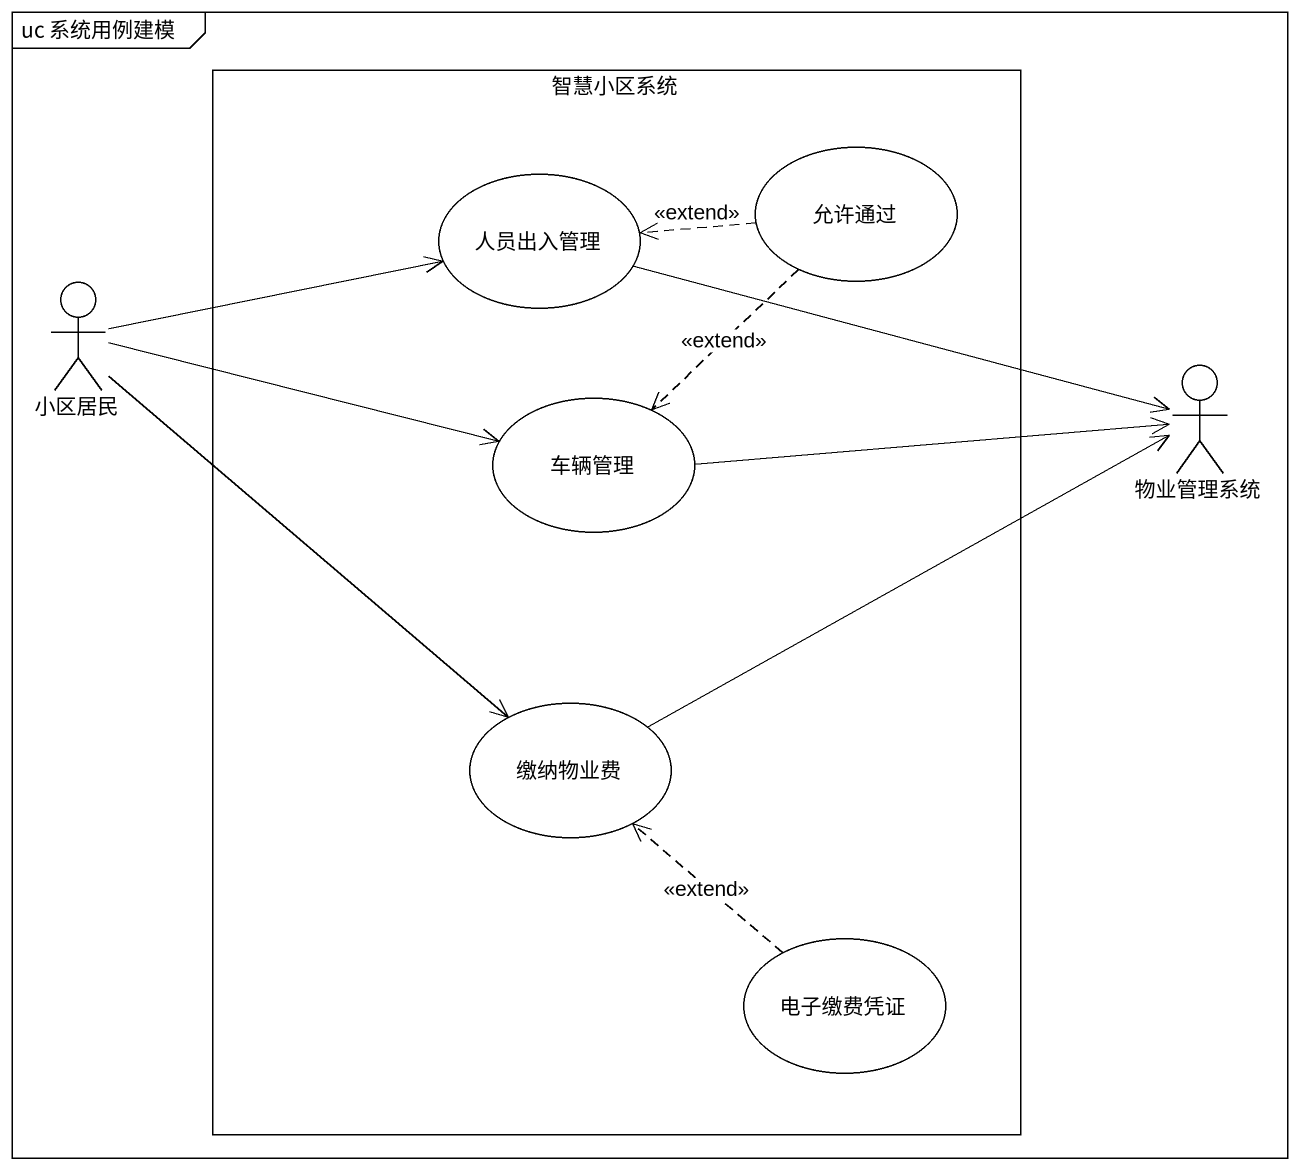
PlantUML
@startuml
mainframe uc 系统用例建模
rectangle 智慧小区系统 {
  usecase 人员出入管理
  usecase 允许通过
  usecase 车辆管理
  usecase 缴纳物业费
  usecase 电子缴费凭证
}
actor 小区居民
actor 物业管理系统
人员出入管理 -right-> 物业管理系统
允许通过 .left.> 人员出入管理 : <<extend>>
允许通过 ..> 车辆管理 : <<extend>>
小区居民 -right-> 人员出入管理
小区居民 -right-> 车辆管理
小区居民 --> 缴纳物业费
车辆管理 -right-> 物业管理系统
缴纳物业费 -right-> 物业管理系统
电子缴费凭证 .up.> 缴纳物业费 : <<extend>>
@enduml
